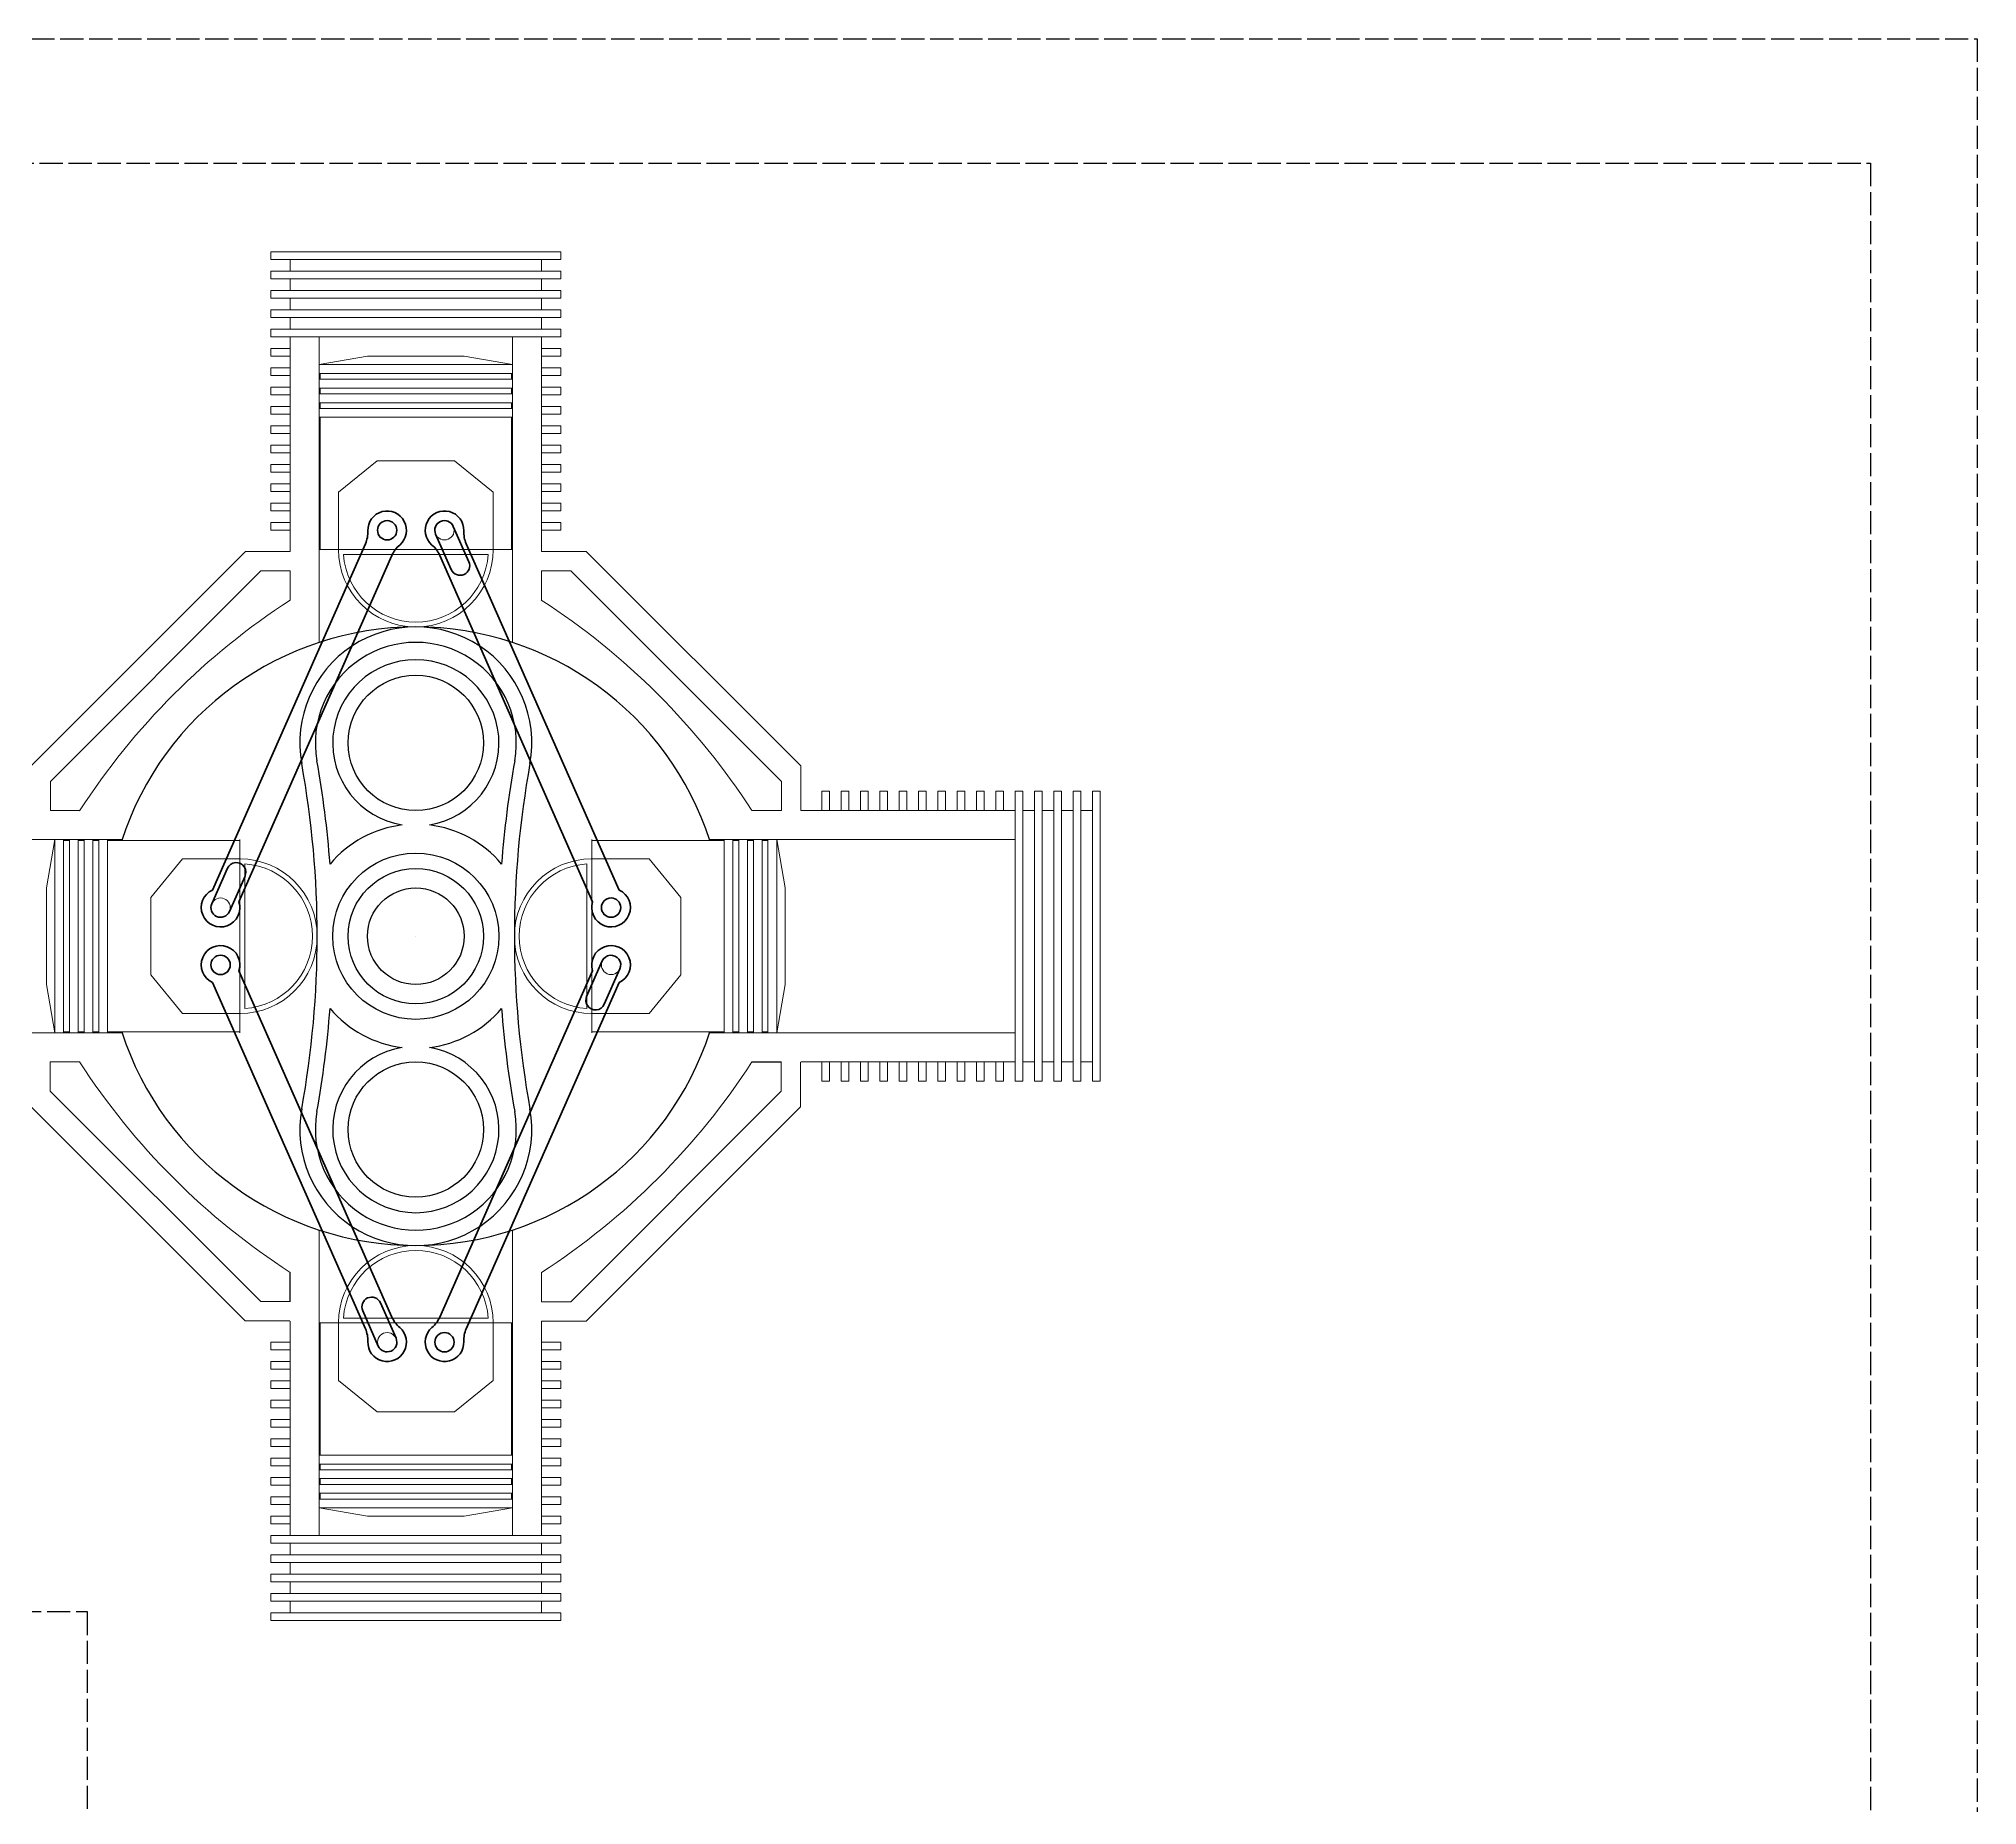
# Model space of a CAD drawing. Header units: inches. Extents: x -144 to 2107, y -181 to 1647.
# Drawn here: x 1105 to 2107, y 733 to 1647 of the extents above; entities that cross this region are included whole.
import ezdxf

# ---------------------------------------------------------------- set-up
doc = ezdxf.new("R2010")
doc.units = ezdxf.units.IN
doc.header["$MEASUREMENT"] = 0
doc.linetypes.add('ACAD_ISO02W100', pattern=[15, 12, -3])
for name, color, linetype, lineweight in [('cam', 5, 'Continuous', 30), ('connecting rod', 3, 'Continuous', 158), ('piston', 10, 'FENCELINE2', 15)]:
    doc.layers.add(name, color=color, linetype=linetype, lineweight=lineweight)
doc.layers.add('casing', color=50, linetype='FENCELINE1', lineweight=13, transparency=0.1)
doc.layers.add('Layer7', color=30, linetype='ACAD_ISO02W100')
doc.styles.get("Standard").update_dxf_attribs({"font": 'arial.ttf'})
doc.linetypes.add('FENCELINE1', pattern='A,0.25,-0.1,[133,ltypeshp.shx,S=0.1,R=0,X=-0.1,Y=0],-0.1,1', length=1.45)
doc.linetypes.add('FENCELINE2', pattern='A,0.25,-0.1,[132,ltypeshp.shx,S=0.1,R=0,X=-0.1,Y=0],-0.1,1', length=1.45)
doc.dimstyles.get("Standard").update_dxf_attribs({"dimtxt": 0.18, "dimasz": 0.18, "dimexe": 0.18, "dimexo": 0.0625, "dimgap": 0.09, "dimtad": 0, "dimtih": 1, "dimtoh": 1, "dimdec": 4, "dimzin": 0, "dimdsep": 46, "dimtxsty": 'Standard', "dimcen": 0.09, "dimadec": 0, "dimazin": 0, "dimtfac": 1, "dimtdec": 4, "dimtofl": 0, "dimtmove": 0, "dimatfit": 3, "dimfxl": 1, "dimtolj": 1, "dimtzin": 0, "dimarcsym": 0})

# ---------------------------------------------------------------- blocks, each defined once
blk = doc.blocks.new('*U3')
at = {"layer": 'piston', "color": 2}
for p, q in [((50, 0), (50, 10)), ((54, 0), (54, 10))]:
    blk.add_line(p, q, dxfattribs=at)
blk = doc.blocks.new('*U4')
at = {"layer": 'casing', "color": 0, "linetype": 'ByBlock', "lineweight": -2, "transparency": 16777216, "rotation": 270}
for p in [(425, 854), (425, 844), (425, 834), (425, 824), (425, 814), (425, 804), (425, 794), (425, 784), (425, 774), (425, 764)]:
    blk.add_blockref('*U3', p, dxfattribs=at)
blk = doc.blocks.new('*U1')
at = {"layer": 'piston', "color": 2}
for p, q in [((50, 0), (50, 10)), ((54, 0), (54, 10))]:
    blk.add_line(p, q, dxfattribs=at)
blk = doc.blocks.new('*U2')
at = {"layer": 'casing', "color": 0, "linetype": 'ByBlock', "lineweight": -2, "transparency": 16777216, "rotation": 270}
for p in [(425, 854), (425, 844), (425, 834), (425, 824), (425, 814), (425, 804), (425, 794), (425, 784), (425, 774), (425, 764)]:
    blk.add_blockref('*U1', p, dxfattribs=at)
blk = doc.blocks.new('*U11')
at = {"layer": 'piston', "color": 2}
for p, q in [((50, 0), (50, 10)), ((54, 0), (54, 10))]:
    blk.add_line(p, q, dxfattribs=at)
blk = doc.blocks.new('*U12')
at = {"layer": 'casing', "color": 0, "linetype": 'ByBlock', "lineweight": -2, "transparency": 16777216, "rotation": 270}
for p in [(425, 854), (425, 844), (425, 834), (425, 824), (425, 814), (425, 804), (425, 794), (425, 784), (425, 774), (425, 764)]:
    blk.add_blockref('*U11', p, dxfattribs=at)
blk = doc.blocks.new('*U9')
at = {"layer": 'piston', "color": 2}
for p, q in [((50, 0), (50, 10)), ((54, 0), (54, 10))]:
    blk.add_line(p, q, dxfattribs=at)
blk = doc.blocks.new('*U10')
at = {"layer": 'casing', "color": 0, "linetype": 'ByBlock', "lineweight": -2, "transparency": 16777216, "rotation": 270}
for p in [(425, 854), (425, 844), (425, 834), (425, 824), (425, 814), (425, 804), (425, 794), (425, 784), (425, 774), (425, 764)]:
    blk.add_blockref('*U9', p, dxfattribs=at)
blk = doc.blocks.new('*U15')
at = {"layer": 'piston', "color": 2}
for p, q in [((50, 0), (50, 10)), ((54, 0), (54, 10))]:
    blk.add_line(p, q, dxfattribs=at)
blk = doc.blocks.new('*U16')
at = {"layer": 'casing', "color": 0, "linetype": 'ByBlock', "lineweight": -2, "transparency": 16777216, "rotation": 270}
for p in [(425, 854), (425, 844), (425, 834), (425, 824), (425, 814), (425, 804), (425, 794), (425, 784), (425, 774), (425, 764)]:
    blk.add_blockref('*U15', p, dxfattribs=at)
blk = doc.blocks.new('*U13')
at = {"layer": 'piston', "color": 2}
for p, q in [((50, 0), (50, 10)), ((54, 0), (54, 10))]:
    blk.add_line(p, q, dxfattribs=at)
blk = doc.blocks.new('*U14')
at = {"layer": 'casing', "color": 0, "linetype": 'ByBlock', "lineweight": -2, "transparency": 16777216, "rotation": 270}
for p in [(425, 854), (425, 844), (425, 834), (425, 824), (425, 814), (425, 804), (425, 794), (425, 784), (425, 774), (425, 764)]:
    blk.add_blockref('*U13', p, dxfattribs=at)
blk = doc.blocks.new('*U17')
at = {"layer": 'casing'}
for p, q in [((-67, -43.9), (43.9, 67.1)), ((67, 67.1), (43.9, 67.1)), ((-57, -51.9), (51.9, 57.1)), ((67, 57.1), (51.9, 57.1)), ((67, 57.1), (67, 41.9)), ((-67, -67), (-67, -43.9)), ((-57, -67), (-57, -51.9)), ((-41.9, -67), (-57, -67))]:
    blk.add_line(p, q, dxfattribs=at)
blk.add_arc((266.4, -266.4), 367.1, 122.8939, 147.1186, dxfattribs=at)
blk = doc.blocks.new('*U18')
at = {"layer": 'casing', "color": 0, "linetype": 'ByBlock', "lineweight": -2, "transparency": 16777216}
blk.add_blockref('*U17', (368, 632), dxfattribs=at)
for p, rotation in [((632, 632), 270), ((367.9, 368), 90.00000000000001), ((632, 367.9), 180)]:
    blk.add_blockref('*U17', p, dxfattribs=dict(at, rotation=rotation))
blk = doc.blocks.new('*U19')
at = {"layer": 'piston'}
for p, q in [((4.25, -50), (4.25, 50)), ((8.83, -50), (8.83, 50))]:
    blk.add_line(p, q, dxfattribs=at)
blk = doc.blocks.new('*U20')
at = {"layer": 'piston', "color": 0, "linetype": 'ByBlock', "lineweight": -2, "transparency": 16777216, "rotation": 270}
for p in [(500, 800), (500, 792.42), (500, 784.84), (500, 777.26)]:
    blk.add_blockref('*U19', p, dxfattribs=at)
blk = doc.blocks.new('*U21')
at = {"layer": 'piston'}
for p, q in [((4.25, -50), (4.25, 50)), ((8.83, -50), (8.83, 50))]:
    blk.add_line(p, q, dxfattribs=at)
blk = doc.blocks.new('*U22')
at = {"layer": 'piston', "color": 0, "linetype": 'ByBlock', "lineweight": -2, "transparency": 16777216, "rotation": 270}
for p in [(500, 800), (500, 792.42), (500, 784.84), (500, 777.26)]:
    blk.add_blockref('*U21', p, dxfattribs=at)
blk = doc.blocks.new('*U23')
at = {"layer": 'piston'}
for p, q in [((4.25, -50), (4.25, 50)), ((8.83, -50), (8.83, 50))]:
    blk.add_line(p, q, dxfattribs=at)
blk = doc.blocks.new('*U24')
at = {"layer": 'piston', "color": 0, "linetype": 'ByBlock', "lineweight": -2, "transparency": 16777216, "rotation": 270}
for p in [(500, 800), (500, 792.42), (500, 784.84), (500, 777.26)]:
    blk.add_blockref('*U23', p, dxfattribs=at)
blk = doc.blocks.new('*U25')
at = {"layer": 'piston'}
for p, q in [((4.25, -50), (4.25, 50)), ((8.83, -50), (8.83, 50))]:
    blk.add_line(p, q, dxfattribs=at)
blk = doc.blocks.new('*U26')
at = {"layer": 'piston', "color": 0, "linetype": 'ByBlock', "lineweight": -2, "transparency": 16777216, "rotation": 270}
for p in [(500, 800), (500, 792.42), (500, 784.84), (500, 777.26)]:
    blk.add_blockref('*U25', p, dxfattribs=at)
blk = doc.blocks.new('*D128')
at = {"layer": 'Defpoints', "color": 0, "transparency": 16777216}
for p in [(1003.8, 833.1), (1003.8, 125.1), (1129.6, 125.1)]:
    blk.add_point(p, dxfattribs=at)
at = {"layer": 'Layer7', "color": 0, "lineweight": -2, "transparency": 16777216}
for p, q in [((1003.8, 833.1), (1129.8, 833.1)), ((1129.6, 832.9), (1129.6, 479.3)), ((1129.6, 125.3), (1129.6, 478.9)), ((1003.8, 125.1), (1129.8, 125.1))]:
    blk.add_line(p, q, dxfattribs=at)
at = {"layer": 'Layer7', "color": 0, "transparency": 16777216}
for points in [[(1129.6, 832.9), (1129.7, 832.9), (1129.6, 833.1)], [(1129.6, 125.3), (1129.7, 125.3), (1129.6, 125.1)]]:
    blk.add_solid(points, dxfattribs=at)
at = {"layer": 'Layer7', "color": 0, "transparency": 16777216, "insert": (1129.6, 479.1), "char_height": 0.18, "attachment_point": 5}
blk.add_mtext('\\A1;708.0000', dxfattribs=at)

msp = doc.modelspace()

# ---------------------------------------------------------------- linework, layer by layer
at = {"color": 2}
msp.add_circle((1299.57092, 1182.36513), 25, dxfattribs=at)
for start, end in [(18.02156914, 161.97843086), (198.02156914, 341.97843086)]:
    msp.add_arc((1299.57092, 1182.36513), 160, start, end, dxfattribs=at)
at = {"layer": 'cam'}
for centre, radius in [((1299.57092, 1282.36513), 35), ((1299.57092, 1182.36513), 43), ((1299.57092, 1182.36513), 35), ((1299.57092, 1082.36513), 35)]:
    msp.add_circle(centre, radius, dxfattribs=at)
for centre, radius, start, end in [((1299.57092, 1282.36513), 60, 349.71343939, 190.28656061), ((1299.57092, 1282.36513), 52, 349.71343939, 190.28656061), ((1299.57092, 1282.36513), 43, 279.38042397, 260.61957603), ((748.57183, 1182.36513), 500, 349.71343939, 10.28656061), ((748.57183, 1182.36513), 508, 4.21629347, 10.28656061), ((1850.57001, 1182.36513), 508, 169.71343939, 175.78370653), ((1850.57001, 1182.36513), 500, 169.71343939, 190.28656061), ((1299.57092, 1182.36513), 58, 96.94038639, 139.91303396), ((1299.57092, 1182.36513), 58, 40.08696604, 83.05961361), ((748.57183, 1182.36513), 508, 359.96974678, 0.03025322), ((1850.57001, 1182.36513), 508, 179.96974678, 180.03025322), ((748.57183, 1182.36513), 508, 349.71343939, 355.78370653), ((1299.57092, 1182.36513), 58, 220.08696604, 263.05961361), ((1299.57092, 1182.36513), 58, 276.94038639, 319.91303396), ((1850.57001, 1182.36513), 508, 184.21629347, 190.28656061), ((1299.57092, 1082.36513), 43, 99.38042397, 80.61957603), ((1299.57092, 1082.36513), 60, 169.71343939, 10.28656061), ((1299.57092, 1082.36513), 52, 169.71343939, 10.28656061)]:
    msp.add_arc(centre, radius, start, end, dxfattribs=at)
at = {"layer": 'casing'}
for p, q in [((1224.57092, 1532.36513), (1224.57092, 1536.36513)), ((1374.57092, 1532.36513), (1374.57092, 1536.36513)), ((1224.57092, 1522.36513), (1224.57092, 1526.36513)), ((1234.57092, 1526.36513), (1234.57092, 1532.36513)), ((1364.57092, 1526.36513), (1364.57092, 1532.36513)), ((1374.57092, 1522.36513), (1374.57092, 1526.36513)), ((1224.57092, 1512.36513), (1224.57092, 1516.36513)), ((1234.57092, 1516.36513), (1234.57092, 1522.36513)), ((1364.57092, 1516.36513), (1364.57092, 1522.36513)), ((1374.57092, 1512.36513), (1374.57092, 1516.36513)), ((1224.57092, 1502.36513), (1224.57092, 1506.36513)), ((1234.57092, 1506.36513), (1234.57092, 1512.36513)), ((1364.57092, 1506.36513), (1364.57092, 1512.36513)), ((1374.57092, 1502.36513), (1374.57092, 1506.36513)), ((1224.57092, 1492.36513), (1224.57092, 1496.36513)), ((1234.57092, 1496.36513), (1234.57092, 1502.36513)), ((1364.57092, 1496.36513), (1364.57092, 1502.36513)), ((1374.57092, 1492.36513), (1374.57092, 1496.36513)), ((1224.57092, 1482.36513), (1224.57092, 1486.36513)), ((1234.57092, 1381.46513), (1234.57092, 1492.36513)), ((1249.57092, 1334.35197), (1249.57092, 1492.36513)), ((1349.57092, 1334.35197), (1349.57092, 1492.36513)), ((1364.57092, 1381.44122), (1364.57092, 1492.36513)), ((1374.57092, 1482.36513), (1374.57092, 1486.36513)), ((1224.57092, 1472.36513), (1224.57092, 1476.36513)), ((1374.57092, 1472.36513), (1374.57092, 1476.36513)), ((1224.57092, 1462.36513), (1224.57092, 1466.36513)), ((1374.57092, 1462.36513), (1374.57092, 1466.36513)), ((1224.57092, 1452.36513), (1224.57092, 1456.36513)), ((1374.57092, 1452.36513), (1374.57092, 1456.36513)), ((1224.57092, 1442.36513), (1224.57092, 1446.36513)), ((1374.57092, 1442.36513), (1374.57092, 1446.36513)), ((1224.57092, 1432.36513), (1224.57092, 1436.36513)), ((1374.57092, 1432.36513), (1374.57092, 1436.36513)), ((1224.57092, 1422.36513), (1224.57092, 1426.36513)), ((1374.57092, 1422.36513), (1374.57092, 1426.36513)), ((1224.57092, 1412.36513), (1224.57092, 1416.36513)), ((1374.57092, 1412.36513), (1374.57092, 1416.36513)), ((1224.57092, 1402.36513), (1224.57092, 1406.36513)), ((1374.57092, 1402.36513), (1374.57092, 1406.36513)), ((1224.57092, 1392.36513), (1224.57092, 1396.36513)), ((1374.57092, 1392.36513), (1374.57092, 1396.36513)), ((1234.57092, 1392.36513), (1234.57092, 1381.46513)), ((1234.57092, 1356.31513), (1234.57092, 1371.46513)), ((1364.57092, 1356.29122), (1364.57092, 1371.44122)), ((1509.57092, 1257.36513), (1513.57092, 1257.36513)), ((1519.57092, 1257.36513), (1523.57092, 1257.36513)), ((1529.57092, 1257.36513), (1533.57092, 1257.36513)), ((1539.57092, 1257.36513), (1543.57092, 1257.36513)), ((1549.57092, 1257.36513), (1553.57092, 1257.36513)), ((1559.57092, 1257.36513), (1563.57092, 1257.36513)), ((1569.57092, 1257.36513), (1573.57092, 1257.36513)), ((1579.57092, 1257.36513), (1583.57092, 1257.36513)), ((1589.57092, 1257.36513), (1593.57092, 1257.36513)), ((1599.57092, 1257.36513), (1603.57092, 1257.36513)), ((1609.57092, 1257.36513), (1613.57092, 1257.36513)), ((1619.57092, 1257.36513), (1623.57092, 1257.36513)), ((1629.57092, 1257.36513), (1633.57092, 1257.36513)), ((1639.57092, 1257.36513), (1643.57092, 1257.36513)), ((1649.57092, 1257.36513), (1653.57092, 1257.36513)), ((1473.52092, 1247.36513), (1488.67092, 1247.36513)), ((1498.67092, 1247.36513), (1609.57092, 1247.36513)), ((1613.57092, 1247.36513), (1619.57092, 1247.36513)), ((1623.57092, 1247.36513), (1629.57092, 1247.36513)), ((1633.57092, 1247.36513), (1639.57092, 1247.36513)), ((1643.57092, 1247.36513), (1649.57092, 1247.36513)), ((1147.58408, 1232.36513), (989.57092, 1232.36513)), ((1451.55776, 1232.36513), (1609.57092, 1232.36513)), ((1147.58408, 1132.36513), (989.57092, 1132.36513)), ((1451.55776, 1132.36513), (1609.57092, 1132.36513)), ((1125.62092, 1117.36513), (1110.47092, 1117.36513)), ((1473.49701, 1117.36513), (1488.64701, 1117.36513)), ((1498.64701, 1117.36513), (1609.57092, 1117.36513)), ((1613.57092, 1117.36513), (1619.57092, 1117.36513)), ((1623.57092, 1117.36513), (1629.57092, 1117.36513)), ((1633.57092, 1117.36513), (1639.57092, 1117.36513)), ((1643.57092, 1117.36513), (1649.57092, 1117.36513)), ((1509.57092, 1107.36513), (1513.57092, 1107.36513)), ((1519.57092, 1107.36513), (1523.57092, 1107.36513)), ((1529.57092, 1107.36513), (1533.57092, 1107.36513)), ((1539.57092, 1107.36513), (1543.57092, 1107.36513)), ((1549.57092, 1107.36513), (1553.57092, 1107.36513)), ((1559.57092, 1107.36513), (1563.57092, 1107.36513)), ((1569.57092, 1107.36513), (1573.57092, 1107.36513)), ((1579.57092, 1107.36513), (1583.57092, 1107.36513)), ((1589.57092, 1107.36513), (1593.57092, 1107.36513)), ((1599.57092, 1107.36513), (1603.57092, 1107.36513)), ((1609.57092, 1107.36513), (1613.57092, 1107.36513)), ((1619.57092, 1107.36513), (1623.57092, 1107.36513)), ((1629.57092, 1107.36513), (1633.57092, 1107.36513)), ((1639.57092, 1107.36513), (1643.57092, 1107.36513)), ((1649.57092, 1107.36513), (1653.57092, 1107.36513)), ((1249.57092, 1030.37829), (1249.57092, 872.36513)), ((1349.57092, 1030.37829), (1349.57092, 872.36513)), ((1234.57092, 1008.43904), (1234.57092, 993.28904)), ((1364.57092, 1008.41513), (1364.57092, 993.26513)), ((1234.57092, 983.28904), (1234.57092, 872.36513)), ((1364.57092, 983.26513), (1364.57092, 872.36513)), ((1224.57092, 972.36513), (1224.57092, 968.36513)), ((1374.57092, 972.36513), (1374.57092, 968.36513)), ((1224.57092, 962.36513), (1224.57092, 958.36513)), ((1374.57092, 962.36513), (1374.57092, 958.36513)), ((1224.57092, 952.36513), (1224.57092, 948.36513)), ((1374.57092, 952.36513), (1374.57092, 948.36513)), ((1224.57092, 942.36513), (1224.57092, 938.36513)), ((1374.57092, 942.36513), (1374.57092, 938.36513)), ((1224.57092, 932.36513), (1224.57092, 928.36513)), ((1374.57092, 932.36513), (1374.57092, 928.36513)), ((1224.57092, 922.36513), (1224.57092, 918.36513)), ((1374.57092, 922.36513), (1374.57092, 918.36513)), ((1224.57092, 912.36513), (1224.57092, 908.36513)), ((1374.57092, 912.36513), (1374.57092, 908.36513)), ((1224.57092, 902.36513), (1224.57092, 898.36513)), ((1374.57092, 902.36513), (1374.57092, 898.36513)), ((1224.57092, 892.36513), (1224.57092, 888.36513)), ((1374.57092, 892.36513), (1374.57092, 888.36513)), ((1224.57092, 882.36513), (1224.57092, 878.36513)), ((1224.57092, 872.36513), (1224.57092, 868.36513)), ((1374.57092, 882.36513), (1374.57092, 878.36513)), ((1374.57092, 872.36513), (1374.57092, 868.36513)), ((1224.57092, 862.36513), (1224.57092, 858.36513)), ((1234.57092, 868.36513), (1234.57092, 862.36513)), ((1364.57092, 868.36513), (1364.57092, 862.36513)), ((1374.57092, 862.36513), (1374.57092, 858.36513)), ((1224.57092, 852.36513), (1224.57092, 848.36513)), ((1234.57092, 858.36513), (1234.57092, 852.36513)), ((1364.57092, 858.36513), (1364.57092, 852.36513)), ((1374.57092, 852.36513), (1374.57092, 848.36513)), ((1224.57092, 842.36513), (1224.57092, 838.36513)), ((1234.57092, 848.36513), (1234.57092, 842.36513)), ((1364.57092, 848.36513), (1364.57092, 842.36513)), ((1374.57092, 842.36513), (1374.57092, 838.36513)), ((1224.57092, 832.36513), (1224.57092, 828.36513)), ((1234.57092, 838.36513), (1234.57092, 832.36513)), ((1364.57092, 838.36513), (1364.57092, 832.36513)), ((1374.57092, 832.36513), (1374.57092, 828.36513))]:
    msp.add_line(p, q, dxfattribs=at)
at = {"layer": 'connecting rod'}
for p, q in [((1318.97105, 1394.38464), (1327.0491, 1376.0886)), ((1273.48235, 1385.42557), (1194.38237, 1206.27137)), ((1309.82303, 1390.34562), (1317.90108, 1372.04958)), ((1325.65948, 1385.42557), (1404.75946, 1206.27137)), ((1287.20439, 1379.36704), (1208.10441, 1200.21283)), ((1311.93745, 1379.36704), (1391.03743, 1200.21283)), ((1202.07587, 1217.50681), (1193.99782, 1199.21077)), ((1211.22389, 1213.46778), (1203.14584, 1195.17174)), ((1287.20439, 985.36322), (1208.10441, 1164.51743)), ((1311.93745, 985.36322), (1391.03743, 1164.51743)), ((1387.91795, 1151.26248), (1395.996, 1169.55852)), ((1397.06597, 1147.22345), (1405.14402, 1165.51949)), ((1273.48235, 979.30469), (1194.38237, 1158.45889)), ((1325.65948, 979.30469), (1404.75946, 1158.45889)), ((1281.24076, 992.68068), (1289.31881, 974.38464)), ((1272.09274, 988.64166), (1280.17078, 970.34562))]:
    msp.add_line(p, q, dxfattribs=at)
for centre in [(1284.74479, 1392.36513), (1400.57001, 1197.19125), (1198.57183, 1167.53901), (1314.39704, 972.36513)]:
    msp.add_circle(centre, 5, dxfattribs=at)
for centre, radius, start, end in [((1284.74479, 1392.36513), 10, 310.33569927, 182.0195648), ((1314.39704, 1392.36513), 10, 357.9804352, 229.66430073), ((1314.39704, 1392.36513), 5, 23.82236796, 203.82236796), ((1259.76032, 1391.48411), 15, 336.17763204, 2.0195648), ((1300.92642, 1373.3085), 15, 130.33569927, 156.17763204), ((1298.21542, 1373.3085), 15, 23.82236796, 49.66430073), ((1339.38151, 1391.48411), 15, 177.9804352, 203.82236796), ((1322.47509, 1374.06909), 5, 203.82236796, 23.82236796), ((1206.64988, 1215.4873), 5, 332.17656691, 156.17763204), ((1198.57183, 1197.19125), 10, 114.76800993, 17.58725415), ((1400.57001, 1197.19125), 10, 162.41274585, 65.23199007), ((1198.57183, 1197.19125), 5, 156.17763204, 336.17763204), ((1198.57183, 1167.53901), 10, 342.41274585, 245.23199007), ((1400.57001, 1167.53901), 10, 294.76800993, 197.58725415), ((1400.57001, 1167.53901), 5, 336.17763204, 156.17763204), ((1392.49196, 1149.24297), 5, 152.17656691, 336.17763204), ((1276.66675, 990.66117), 5, 23.82236796, 203.82236796), ((1300.92642, 991.42176), 15, 203.82236796, 229.66430073), ((1298.21542, 991.42176), 15, 310.33569927, 336.17763204), ((1259.76032, 973.24615), 15, 357.9804352, 23.82236796), ((1284.74479, 972.36513), 10, 177.9804352, 49.66430073), ((1284.74479, 972.36513), 5, 203.82236796, 23.82236796), ((1314.39704, 972.36513), 10, 130.33569927, 2.0195648), ((1339.38151, 973.24615), 15, 156.17763204, 182.0195648)]:
    msp.add_arc(centre, radius, start, end, dxfattribs=at)
at = {"layer": 'Layer7'}
for points in [[(-144.37405, 1646.62134), (2107.23893, 1646.62134), (2107.23893, -180.94116), (-144.37405, -180.94116)], [(-80.04224, 1582.33522), (2052.09739, 1582.33522), (2052.09739, -98.28758), (-80.04224, -98.28758)]]:
    msp.add_lwpolyline(points, close=True, dxfattribs=at)
at = {"layer": 'piston', "color": 2}
for p, q in [((1224.57092, 1536.36513), (1374.57092, 1536.36513)), ((1224.57092, 1532.36513), (1374.57092, 1532.36513)), ((1224.57092, 1526.36513), (1374.57092, 1526.36513)), ((1224.57092, 1522.36513), (1374.57092, 1522.36513)), ((1224.57092, 1516.36513), (1374.57092, 1516.36513)), ((1224.57092, 1512.36513), (1374.57092, 1512.36513)), ((1224.57092, 1506.36513), (1374.57092, 1506.36513)), ((1224.57092, 1502.36513), (1374.57092, 1502.36513)), ((1224.57092, 1496.36513), (1374.57092, 1496.36513)), ((1224.57092, 1492.36513), (1374.57092, 1492.36513)), ((1609.57092, 1257.36513), (1609.57092, 1107.36513)), ((1613.57092, 1257.36513), (1613.57092, 1107.36513)), ((1619.57092, 1257.36513), (1619.57092, 1107.36513)), ((1623.57092, 1257.36513), (1623.57092, 1107.36513)), ((1629.57092, 1257.36513), (1629.57092, 1107.36513)), ((1633.57092, 1257.36513), (1633.57092, 1107.36513)), ((1639.57092, 1257.36513), (1639.57092, 1107.36513)), ((1643.57092, 1257.36513), (1643.57092, 1107.36513)), ((1649.57092, 1257.36513), (1649.57092, 1107.36513)), ((1653.57092, 1257.36513), (1653.57092, 1107.36513)), ((1374.57092, 872.36513), (1224.57092, 872.36513)), ((1374.57092, 868.36513), (1224.57092, 868.36513)), ((1374.57092, 862.36513), (1224.57092, 862.36513)), ((1374.57092, 858.36513), (1224.57092, 858.36513)), ((1374.57092, 852.36513), (1224.57092, 852.36513)), ((1374.57092, 848.36513), (1224.57092, 848.36513)), ((1374.57092, 842.36513), (1224.57092, 842.36513)), ((1374.57092, 838.36513), (1224.57092, 838.36513)), ((1374.57092, 832.36513), (1224.57092, 832.36513)), ((1374.57092, 828.36513), (1224.57092, 828.36513))]:
    msp.add_line(p, q, dxfattribs=at)
at = {"layer": 'piston'}
for p, q in [((1249.57092, 1478.11513), (1274.57092, 1482.36513)), ((1249.57092, 1473.53513), (1249.57092, 1478.11513)), ((1274.57092, 1482.36513), (1299.57092, 1482.36513)), ((1299.57092, 1482.36513), (1274.57092, 1482.36513)), ((1299.57092, 1482.36513), (1324.57092, 1482.36513)), ((1349.57092, 1478.11513), (1324.57092, 1482.36513)), ((1349.57092, 1478.11513), (1349.57092, 1473.53513)), ((1249.57092, 1465.95513), (1249.57092, 1470.53513)), ((1250.07092, 1470.53513), (1250.07092, 1473.53513)), ((1250.07092, 1462.95513), (1250.07092, 1465.95513)), ((1349.07092, 1470.53513), (1349.07092, 1473.53513)), ((1349.07092, 1462.95513), (1349.07092, 1465.95513)), ((1349.57092, 1470.53513), (1349.57092, 1465.95513)), ((1249.57092, 1458.37513), (1249.57092, 1462.95513)), ((1249.57092, 1450.79513), (1249.57092, 1455.37513)), ((1250.07092, 1455.37513), (1250.07092, 1458.37513)), ((1349.07092, 1455.37513), (1349.07092, 1458.37513)), ((1349.57092, 1462.95513), (1349.57092, 1458.37513)), ((1349.57092, 1455.37513), (1349.57092, 1450.79513)), ((1250.07092, 1382.36513), (1250.07092, 1450.79513)), ((1349.07092, 1382.36513), (1349.07092, 1450.79513)), ((1259.57172, 1412.11219), (1279.57092, 1428.36513)), ((1299.57092, 1428.36513), (1279.57092, 1428.36513)), ((1299.57092, 1428.36513), (1319.57092, 1428.36513)), ((1339.57012, 1412.11219), (1319.57092, 1428.36513)), ((1259.57172, 1382.11219), (1259.57172, 1412.11219)), ((1339.57012, 1382.11219), (1339.57012, 1412.11219)), ((1299.57092, 1382.36513), (1249.57092, 1382.36513)), ((1299.57092, 1379.86513), (1262.15434, 1379.86513)), ((1349.57092, 1382.36513), (1299.57092, 1382.36513)), ((1336.98749, 1379.86513), (1299.57092, 1379.86513)), ((1112.82183, 1232.36513), (1108.57183, 1207.36513)), ((1112.82183, 1232.36513), (1117.40183, 1232.36513)), ((1120.40183, 1231.86513), (1117.40183, 1231.86513)), ((1120.40183, 1232.36513), (1124.98183, 1232.36513)), ((1127.98183, 1231.86513), (1124.98183, 1231.86513)), ((1127.98183, 1232.36513), (1132.56183, 1232.36513)), ((1135.56183, 1231.86513), (1132.56183, 1231.86513)), ((1135.56183, 1232.36513), (1140.14183, 1232.36513)), ((1208.57183, 1231.86513), (1140.14183, 1231.86513)), ((1208.57183, 1232.36513), (1208.57183, 1182.36513)), ((1390.57001, 1182.36513), (1390.57001, 1232.36513)), ((1390.57001, 1231.86513), (1459.00001, 1231.86513)), ((1459.00001, 1232.36513), (1463.58001, 1232.36513)), ((1463.58001, 1231.86513), (1466.58001, 1231.86513)), ((1466.58001, 1232.36513), (1471.16001, 1232.36513)), ((1471.16001, 1231.86513), (1474.16001, 1231.86513)), ((1474.16001, 1232.36513), (1478.74001, 1232.36513)), ((1478.74001, 1231.86513), (1481.74001, 1231.86513)), ((1481.74001, 1232.36513), (1486.32001, 1232.36513)), ((1486.32001, 1232.36513), (1490.57001, 1207.36513)), ((1178.82476, 1222.36433), (1162.57183, 1202.36513)), ((1208.82476, 1222.36433), (1178.82476, 1222.36433)), ((1211.07183, 1219.7817), (1211.07183, 1182.36513)), ((1388.07001, 1182.36513), (1388.07001, 1219.7817)), ((1390.31708, 1222.36433), (1420.31708, 1222.36433)), ((1420.31708, 1222.36433), (1436.57001, 1202.36513)), ((1108.57183, 1182.36513), (1108.57183, 1207.36513)), ((1490.57001, 1182.36513), (1490.57001, 1207.36513)), ((1162.57183, 1182.36513), (1162.57183, 1202.36513)), ((1436.57001, 1182.36513), (1436.57001, 1202.36513)), ((1108.57183, 1182.36513), (1108.57183, 1157.36513)), ((1162.57183, 1182.36513), (1162.57183, 1162.36513)), ((1208.57183, 1182.36513), (1208.57183, 1132.36513)), ((1211.07183, 1182.36513), (1211.07183, 1144.94856)), ((1299.57092, 1182.36513), (1299.57092, 1182.36513)), ((1388.07001, 1144.94856), (1388.07001, 1182.36513)), ((1390.57001, 1132.36513), (1390.57001, 1182.36513)), ((1436.57001, 1182.36513), (1436.57001, 1162.36513)), ((1490.57001, 1182.36513), (1490.57001, 1157.36513)), ((1112.82183, 1132.36513), (1108.57183, 1157.36513)), ((1178.82476, 1142.36593), (1162.57183, 1162.36513)), ((1420.31708, 1142.36593), (1436.57001, 1162.36513)), ((1486.32001, 1132.36513), (1490.57001, 1157.36513)), ((1208.82476, 1142.36593), (1178.82476, 1142.36593)), ((1390.31708, 1142.36593), (1420.31708, 1142.36593)), ((1117.40183, 1132.36513), (1112.82183, 1132.36513)), ((1120.40183, 1132.86513), (1117.40183, 1132.86513)), ((1124.98183, 1132.36513), (1120.40183, 1132.36513)), ((1127.98183, 1132.86513), (1124.98183, 1132.86513)), ((1132.56183, 1132.36513), (1127.98183, 1132.36513)), ((1135.56183, 1132.86513), (1132.56183, 1132.86513)), ((1140.14183, 1132.36513), (1135.56183, 1132.36513)), ((1208.57183, 1132.86513), (1140.14183, 1132.86513)), ((1390.57001, 1132.86513), (1459.00001, 1132.86513)), ((1463.58001, 1132.36513), (1459.00001, 1132.36513)), ((1463.58001, 1132.86513), (1466.58001, 1132.86513)), ((1471.16001, 1132.36513), (1466.58001, 1132.36513)), ((1471.16001, 1132.86513), (1474.16001, 1132.86513)), ((1478.74001, 1132.36513), (1474.16001, 1132.36513)), ((1478.74001, 1132.86513), (1481.74001, 1132.86513)), ((1486.32001, 1132.36513), (1481.74001, 1132.36513)), ((1262.15434, 984.86513), (1299.57092, 984.86513)), ((1299.57092, 984.86513), (1336.98749, 984.86513)), ((1249.57092, 982.36513), (1299.57092, 982.36513)), ((1250.07092, 982.36513), (1250.07092, 913.93513)), ((1259.57172, 982.61807), (1259.57172, 952.61807)), ((1299.57092, 982.36513), (1349.57092, 982.36513)), ((1339.57012, 982.61807), (1339.57012, 952.61807)), ((1349.07092, 982.36513), (1349.07092, 913.93513)), ((1259.57172, 952.61807), (1279.57092, 936.36513)), ((1339.57012, 952.61807), (1319.57092, 936.36513)), ((1299.57092, 936.36513), (1279.57092, 936.36513)), ((1299.57092, 936.36513), (1319.57092, 936.36513)), ((1249.57092, 909.35513), (1249.57092, 913.93513)), ((1349.57092, 913.93513), (1349.57092, 909.35513)), ((1249.57092, 901.77513), (1249.57092, 906.35513)), ((1250.07092, 909.35513), (1250.07092, 906.35513)), ((1349.07092, 909.35513), (1349.07092, 906.35513)), ((1349.57092, 906.35513), (1349.57092, 901.77513)), ((1249.57092, 894.19513), (1249.57092, 898.77513)), ((1250.07092, 901.77513), (1250.07092, 898.77513)), ((1250.07092, 894.19513), (1250.07092, 891.19513)), ((1349.07092, 901.77513), (1349.07092, 898.77513)), ((1349.07092, 894.19513), (1349.07092, 891.19513)), ((1349.57092, 898.77513), (1349.57092, 894.19513)), ((1249.57092, 886.61513), (1249.57092, 891.19513)), ((1249.57092, 886.61513), (1274.57092, 882.36513)), ((1349.57092, 886.61513), (1324.57092, 882.36513)), ((1349.57092, 891.19513), (1349.57092, 886.61513)), ((1299.57092, 882.36513), (1274.57092, 882.36513)), ((1299.57092, 882.36513), (1324.57092, 882.36513))]:
    msp.add_line(p, q, dxfattribs=at)
for centre in [(1284.74479, 1392.36513), (1314.39704, 1392.36513), (1198.57183, 1197.19125), (1400.57001, 1197.19125), (1198.57183, 1167.53901), (1400.57001, 1167.53901), (1284.74479, 972.36513), (1314.39704, 972.36513)]:
    msp.add_circle(centre, 5, dxfattribs=at)
for centre, radius, start, end in [((1299.57092, 1382.36513), 40, 180, 0), ((1299.57092, 1382.36513), 37.5, 183.82255373, 356.17744627), ((1208.57183, 1182.36513), 40, 270, 90), ((1208.57183, 1182.36513), 37.5, 273.82255373, 86.17744627), ((1390.57001, 1182.36513), 40, 90, 270), ((1390.57001, 1182.36513), 37.5, 93.82255373, 266.17744627), ((1299.57092, 982.36513), 40, 0, 180), ((1299.57092, 982.36513), 37.5, 3.82255373, 176.17744627)]:
    msp.add_arc(centre, radius, start, end, dxfattribs=at)

# ---------------------------------------------------------------- block references
at = {"layer": 'casing'}
for name in ['*U2', '*U18']:
    msp.add_blockref(name, (799.57092, 682.36513), dxfattribs=at)
at = {"layer": 'casing', "xscale": -1}
msp.add_blockref('*U4', (1799.57092, 682.36513), dxfattribs=at)
at = {"layer": 'casing'}
for name, p, rotation in [('*U14', (799.57092, 1682.36513), 270), ('*U10', (1799.57092, 1682.36513), 180)]:
    msp.add_blockref(name, p, dxfattribs=dict(at, rotation=rotation))
at = {"layer": 'casing', "xscale": -1}
for name, p, rotation in [('*U16', (799.57092, 682.36513), 270), ('*U12', (799.57092, 1682.36513), 180)]:
    msp.add_blockref(name, p, dxfattribs=dict(at, rotation=rotation))
at = {"layer": 'piston'}
msp.add_blockref('*U20', (799.57092, 682.36513), dxfattribs=at)
for name, p, rotation in [('*U22', (1908.57183, 682.36513), 90), ('*U26', (690.57001, 1682.36513), 270), ('*U24', (1799.57092, 1682.36513), 180)]:
    msp.add_blockref(name, p, dxfattribs=dict(at, rotation=rotation))

# ---------------------------------------------------------------- dimensions: what is measured, and where the dimension line sits
at = {"layer": 'Layer7'}
dim = msp.add_linear_dim(base=(1129.63409, 125.10701), p1=(1003.75551, 833.10701), p2=(1003.75551, 125.10701), angle=90, dimstyle='Standard', dxfattribs=at)
dim.commit()
dim.dimension.update_dxf_attribs({"geometry": '*D128', "text_midpoint": (1129.63409, 479.10701)})

doc.saveas('drawing.dxf')
